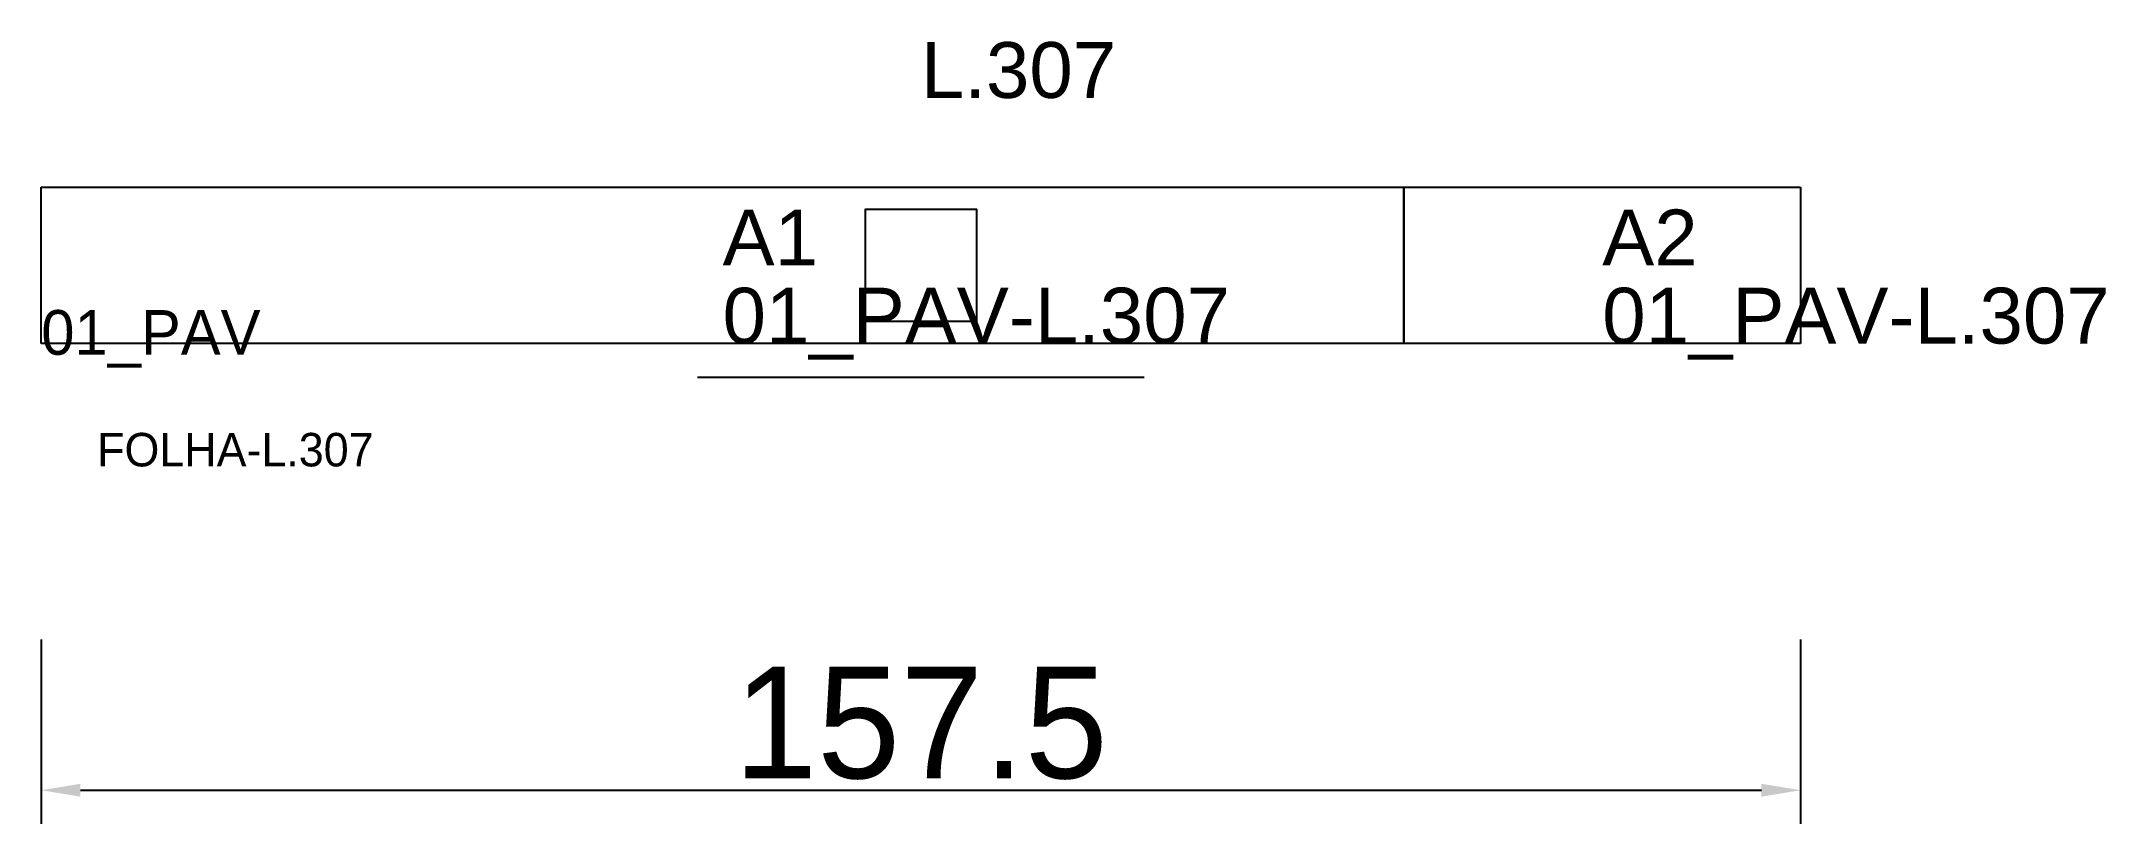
# Model space of a CAD drawing. Header units: metres. Extents: x 222 to 407, y 144 to 215.
import ezdxf

# ---------------------------------------------------------------- set-up
doc = ezdxf.new("R2010")
doc.units = ezdxf.units.M
for name, color, linetype in [('3', 3, 'CONTINUOUS'), ('AUX00', 7, 'CONTINUOUS'), ('COTA', 241, 'CONTINUOUS'), ('FOLHA', 255, 'CONTINUOUS'), ('Hachura', 251, 'CONTINUOUS'), ('NOMENCLATURA', 7, 'CONTINUOUS'), ('Nível', 160, 'CONTINUOUS'), ('Painéis', 200, 'CONTINUOUS'), ('Pilares', 5, 'CONTINUOUS'), ('SARR_2.2x7', 40, 'CONTINUOUS')]:
    doc.layers.add(name, color=color, linetype=linetype)
doc.styles.add('ARIAL', font='Arial.ttf')
doc.styles.add('STR_STANDARD', font='arial.ttf')
doc.dimstyles.new('EZ DXF', dxfattribs={"dimtxt": 10, "dimasz": 3.5, "dimexe": 3, "dimexo": 1.5, "dimgap": 1, "dimtad": 1, "dimdec": 1, "dimdsep": 46, "dimcen": 2.5, "dimazin": 3, "dimtfac": 1, "dimtmove": 0, "dimatfit": 3})

msp = doc.modelspace()

# ---------------------------------------------------------------- hatches: boundary and pattern name
at = {"layer": 'Hachura'}
h = msp.add_hatch(dxfattribs=at)
h.set_pattern_fill('ANSI31', scale=50)
h.paths.add_polyline_path([(222.2, 201.5), (379.72, 201.5), (379.72, 187.5), (222.2, 187.5)])
h = msp.add_hatch(dxfattribs=at)
h.set_pattern_fill('ANSI31', scale=50)
h.paths.add_polyline_path([(222.2, 201.5), (379.72, 201.5), (379.72, 187.5), (222.2, 187.5)])

# ---------------------------------------------------------------- linework, layer by layer
at = {"layer": '3'}
msp.add_lwpolyline([(344.2, 187.5), (344.2, 201.5)], close=True, dxfattribs=at)
msp.add_lwpolyline([(344.2, 187.5), (344.2, 201.5)], close=True, dxfattribs=at)
at = {"layer": 'Painéis', "color": 200}
for p, q in [((222.2, 201.5), (379.72, 201.5)), ((222.2, 187.5), (222.2, 201.5)), ((222.2, 201.5), (379.72, 201.5)), ((222.2, 187.5), (222.2, 201.5)), ((379.72, 201.5), (379.72, 187.5)), ((379.72, 201.5), (379.72, 187.5)), ((379.72, 187.5), (222.2, 187.5)), ((379.72, 187.5), (222.2, 187.5))]:
    msp.add_line(p, q, dxfattribs=at)
at = {"layer": 'Pilares'}
msp.add_lwpolyline([(295.96, 189.5), (305.96, 189.5), (305.96, 199.5), (295.96, 199.5)], close=True, dxfattribs=at)
msp.add_lwpolyline([(295.96, 189.5), (305.96, 189.5), (305.96, 199.5), (295.96, 199.5)], close=True, dxfattribs=at)
at = {"layer": 'SARR_2.2x7'}
msp.add_line((280.96, 184.5), (320.96, 184.5), dxfattribs=at)
msp.add_line((280.96, 184.5), (320.96, 184.5), dxfattribs=at)

# ---------------------------------------------------------------- texts
at = {"layer": '3', "style": 'STR_STANDARD'}
for s, p in [('A1', (283.2, 194.5)), ('A1', (283.2, 194.5)), ('A2', (361.96, 194.5)), ('A2', (361.96, 194.5))]:
    msp.add_text(s, height=5, dxfattribs=at).set_placement(p)
at = {"layer": 'AUX00', "style": 'STR_STANDARD'}
for p in [(283.2, 187.5), (283.2, 187.5), (361.96, 187.5), (361.96, 187.5)]:
    msp.add_text('01_PAV-L.307', height=5, dxfattribs=at).set_placement(p)
at = {"layer": 'FOLHA'}
msp.add_text('FOLHA-L.307', height=3, dxfattribs=at).set_placement((227.2, 176.5))
msp.add_text('FOLHA-L.307', height=3, dxfattribs=at).set_placement((227.2, 176.5))
at = {"layer": 'NOMENCLATURA', "insert": (300.96, 214.5), "char_height": 5, "attachment_point": 1, "style": 'ARIAL'}
msp.add_mtext('L.307', dxfattribs=at)
msp.add_mtext('L.307', dxfattribs=at)
at = {"layer": 'Nível'}
msp.add_text('01_PAV', height=4, dxfattribs=at).set_placement((222.2, 186.5))
msp.add_text('01_PAV', height=4, dxfattribs=at).set_placement((222.2, 186.5))

# ---------------------------------------------------------------- dimensions: what is measured, and where the dimension line sits
at = {"layer": 'COTA'}
msp.add_linear_dim(base=(222.2, 147.5), p1=(222.2, 162.5), p2=(379.72, 162.5), dimstyle='EZ DXF', dxfattribs=at).render()
msp.add_linear_dim(base=(222.2, 147.5), p1=(222.2, 162.5), p2=(379.72, 162.5), dimstyle='EZ DXF', dxfattribs=at).render()

doc.saveas('drawing.dxf')
